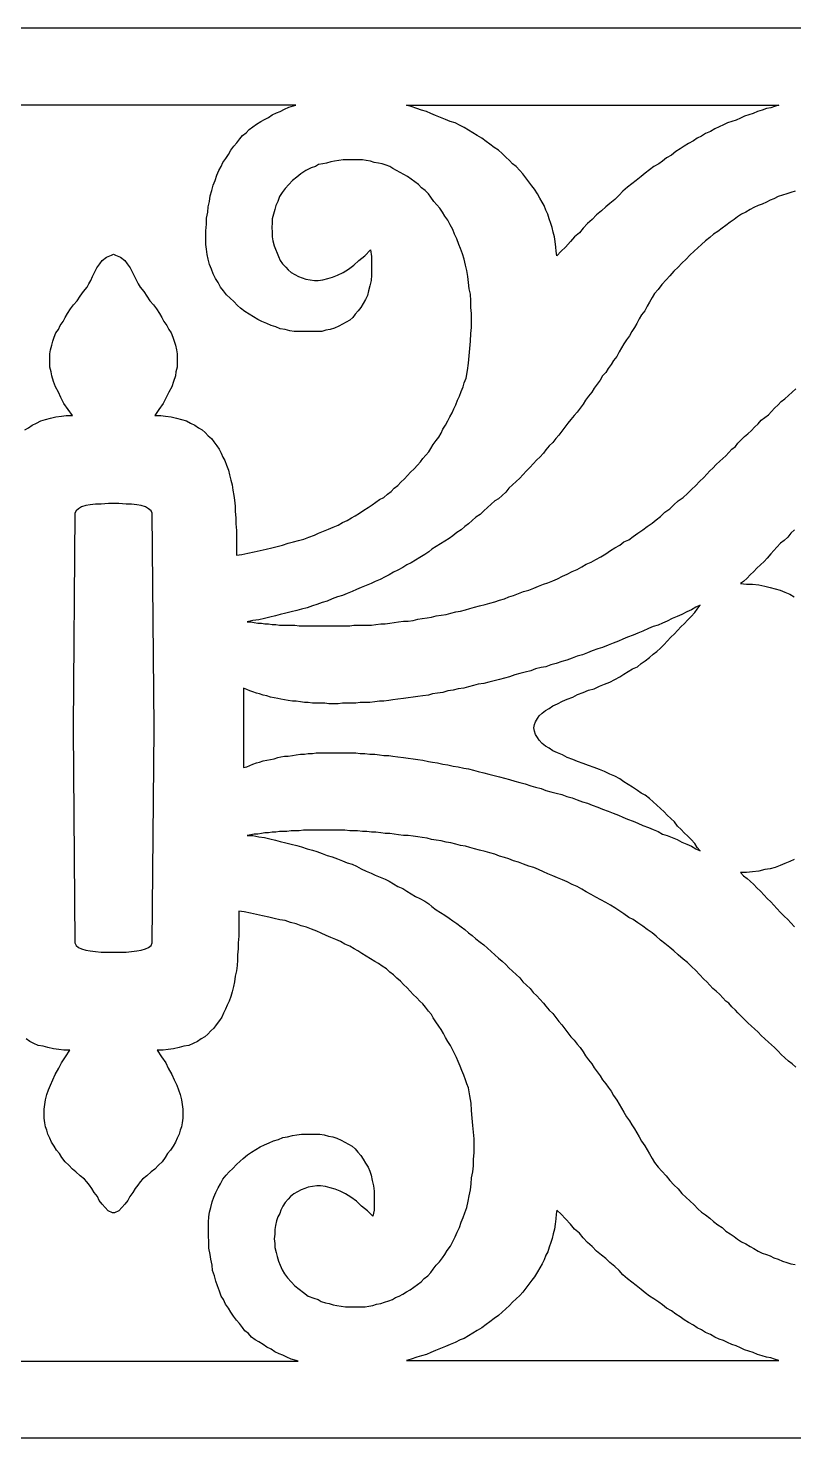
# Model space of a CAD drawing. Extents: x -287 to 294, y -50 to 45.
# Drawn here: x -98.9 to -47.3, y -49.9 to 45.1 of the extents above; entities that cross this region are included whole.
import ezdxf

# ---------------------------------------------------------------- set-up
doc = ezdxf.new("R2010")
doc.units = 0
doc.header["$MEASUREMENT"] = 0
doc.layers.add('LAYER_1', color=18, linetype='CONTINUOUS')

msp = doc.modelspace()

# ---------------------------------------------------------------- linework, layer by layer
at = {"layer": 'LAYER_1'}
for points in [[(293.621, 45.118), (-286.506, 45.118)], [(-99.102, 18.057), (-98.855, 18.193), (-98.609, 18.374), (-98.322, 18.51), (-98.034, 18.646), (-97.706, 18.736), (-97.378, 18.827), (-97.008, 18.917), (-96.639, 18.963), (-96.311, 19.008), (-95.9, 19.008), (-96.187, 19.415), (-96.475, 19.823), (-96.68, 20.23), (-96.844, 20.592), (-97.049, 20.954), (-97.172, 21.317), (-97.296, 21.679), (-97.337, 21.95), (-97.419, 22.267), (-97.419, 22.584), (-97.419, 22.901), (-97.419, 23.173), (-97.378, 23.444), (-97.296, 23.761), (-97.214, 24.033), (-97.131, 24.304), (-97.008, 24.576), (-96.844, 24.802), (-96.721, 25.074), (-96.516, 25.345), (-96.393, 25.617), (-96.228, 25.889), (-96.023, 26.205), (-95.818, 26.477), (-95.572, 26.749), (-95.367, 27.065), (-95.161, 27.382), (-94.915, 27.654), (-94.792, 27.88), (-94.669, 28.107), (-94.546, 28.378), (-94.381, 28.695), (-94.258, 28.967), (-94.053, 29.238), (-93.889, 29.465), (-93.602, 29.691), (-93.273, 29.827), (-93.13, 29.878), (-92.987, 29.827), (-92.659, 29.691), (-92.371, 29.465), (-92.207, 29.238), (-92.002, 28.967), (-91.879, 28.695), (-91.715, 28.378), (-91.591, 28.107), (-91.468, 27.88), (-91.345, 27.654), (-91.099, 27.382), (-90.894, 27.065), (-90.688, 26.749), (-90.442, 26.477), (-90.237, 26.205), (-90.032, 25.889), (-89.868, 25.617), (-89.744, 25.345), (-89.539, 25.074), (-89.416, 24.802), (-89.252, 24.576), (-89.129, 24.304), (-89.047, 24.033), (-88.965, 23.761), (-88.882, 23.444), (-88.841, 23.173), (-88.841, 22.901), (-88.841, 22.584), (-88.841, 22.267), (-88.924, 21.95), (-88.965, 21.679), (-89.088, 21.317), (-89.211, 20.954), (-89.416, 20.592), (-89.58, 20.23), (-89.785, 19.823), (-90.073, 19.415), (-90.36, 19.008), (-89.95, 19.008), (-89.621, 18.963), (-89.252, 18.917), (-88.882, 18.827), (-88.554, 18.736), (-88.226, 18.646), (-87.938, 18.51), (-87.651, 18.374), (-87.405, 18.193), (-87.159, 18.057), (-86.953, 17.876), (-86.748, 17.65), (-86.543, 17.469), (-86.379, 17.243), (-86.174, 16.971), (-86.009, 16.745), (-85.886, 16.473), (-85.763, 16.202), (-85.64, 15.975), (-85.517, 15.658), (-85.394, 15.341), (-85.312, 15.025), (-85.23, 14.662), (-85.147, 14.346), (-85.106, 13.983), (-85.024, 13.621), (-84.983, 13.304), (-84.942, 12.897), (-84.942, 12.535), (-84.901, 12.128), (-84.901, 11.72), (-84.86, 11.267), (-84.86, 10.86), (-84.86, 10.453), (-84.86, 10.045), (-84.86, 9.593), (-84.491, 9.638), (-84.08, 9.728), (-83.67, 9.819), (-83.259, 9.909), (-82.849, 10), (-82.48, 10.091), (-82.11, 10.181), (-81.741, 10.272), (-81.371, 10.407), (-81.002, 10.498), (-80.674, 10.588), (-80.304, 10.679), (-79.976, 10.815), (-79.606, 10.951), (-79.319, 11.086), (-78.991, 11.222), (-78.662, 11.358), (-78.334, 11.494), (-78.006, 11.63), (-77.718, 11.811), (-77.39, 11.946), (-77.103, 12.128), (-76.856, 12.263), (-76.569, 12.444), (-76.282, 12.625), (-75.994, 12.807), (-75.707, 12.988), (-75.461, 13.169), (-75.215, 13.35), (-74.927, 13.486), (-74.681, 13.712), (-74.435, 13.893), (-74.23, 14.119), (-73.983, 14.3), (-73.778, 14.527), (-73.532, 14.753), (-73.327, 14.979), (-73.121, 15.206), (-72.875, 15.432), (-72.67, 15.658), (-72.465, 15.885), (-72.3, 16.111), (-72.095, 16.337), (-71.89, 16.564), (-71.767, 16.79), (-71.603, 17.062), (-71.397, 17.333), (-71.233, 17.56), (-71.069, 17.831), (-70.946, 18.103), (-70.782, 18.374), (-70.618, 18.646), (-70.494, 18.917), (-70.33, 19.189), (-70.207, 19.461), (-70.084, 19.732), (-69.961, 20.049), (-69.838, 20.321), (-69.715, 20.638), (-69.592, 20.954), (-69.509, 21.226), (-69.386, 21.543), (-69.304, 22.041), (-69.222, 22.539), (-69.181, 23.037), (-69.14, 23.535), (-69.099, 24.033), (-69.058, 24.531), (-69.017, 24.938), (-69.017, 25.391), (-69.017, 25.889), (-69.058, 26.296), (-69.058, 26.749), (-69.099, 27.201), (-69.181, 27.563), (-69.222, 27.971), (-69.263, 28.378), (-69.345, 28.786), (-69.427, 29.148), (-69.509, 29.555), (-69.633, 29.917), (-69.756, 30.279), (-69.879, 30.551), (-70.002, 30.913), (-70.166, 31.23), (-70.289, 31.547), (-70.453, 31.864), (-70.618, 32.181), (-70.823, 32.452), (-70.987, 32.724), (-71.151, 32.995), (-71.356, 33.222), (-71.562, 33.448), (-71.767, 33.72), (-71.931, 33.946), (-72.136, 34.172), (-72.383, 34.353), (-72.588, 34.58), (-72.834, 34.761), (-73.08, 34.942), (-73.327, 35.123), (-73.573, 35.259), (-73.819, 35.395), (-74.065, 35.53), (-74.312, 35.666), (-74.517, 35.802), (-74.763, 35.892), (-75.05, 35.983), (-75.297, 36.028), (-75.584, 36.074), (-75.83, 36.164), (-76.118, 36.209), (-76.364, 36.255), (-76.651, 36.255), (-76.897, 36.255), (-77.144, 36.255), (-77.431, 36.255), (-77.677, 36.255), (-77.965, 36.209), (-78.252, 36.164), (-78.498, 36.119), (-78.786, 36.028), (-79.032, 35.983), (-79.319, 35.938), (-79.524, 35.802), (-79.812, 35.711), (-80.181, 35.53), (-80.509, 35.304), (-80.797, 35.078), (-81.084, 34.851), (-81.33, 34.58), (-81.577, 34.308), (-81.782, 34.037), (-81.946, 33.765), (-82.069, 33.448), (-82.192, 33.176), (-82.274, 32.905), (-82.356, 32.588), (-82.438, 32.271), (-82.438, 32), (-82.48, 31.683), (-82.438, 31.366), (-82.438, 31.049), (-82.397, 30.777), (-82.315, 30.46), (-82.233, 30.234), (-82.11, 29.963), (-82.028, 29.736), (-81.905, 29.465), (-81.741, 29.238), (-81.535, 29.012), (-81.371, 28.831), (-81.166, 28.65), (-80.92, 28.514), (-80.674, 28.378), (-80.427, 28.288), (-80.181, 28.197), (-79.894, 28.152), (-79.606, 28.107), (-79.36, 28.107), (-79.032, 28.152), (-78.703, 28.242), (-78.375, 28.333), (-78.047, 28.469), (-77.677, 28.65), (-77.308, 28.876), (-76.938, 29.148), (-76.61, 29.465), (-76.2, 29.781), (-75.83, 30.189), (-75.748, 29.736), (-75.748, 29.284), (-75.748, 28.876), (-75.748, 28.469), (-75.789, 28.107), (-75.871, 27.744), (-75.953, 27.428), (-76.036, 27.111), (-76.159, 26.839), (-76.323, 26.568), (-76.487, 26.296), (-76.651, 26.07), (-76.856, 25.843), (-77.021, 25.617), (-77.226, 25.436), (-77.472, 25.3), (-77.718, 25.164), (-77.965, 25.028), (-78.252, 24.893), (-78.539, 24.802), (-78.827, 24.757), (-79.114, 24.666), (-79.401, 24.666), (-79.688, 24.666), (-79.976, 24.666), (-80.304, 24.666), (-80.633, 24.666), (-80.961, 24.666), (-81.248, 24.712), (-81.577, 24.802), (-81.905, 24.847), (-82.192, 24.983), (-82.521, 25.074), (-82.808, 25.21), (-83.136, 25.345), (-83.424, 25.481), (-83.711, 25.662), (-83.998, 25.843), (-84.285, 26.024), (-84.573, 26.251), (-84.778, 26.432), (-85.024, 26.703), (-85.271, 26.93), (-85.517, 27.156), (-85.722, 27.428), (-85.927, 27.654), (-86.091, 27.971), (-86.256, 28.242), (-86.42, 28.559), (-86.543, 28.876), (-86.666, 29.193), (-86.748, 29.555), (-86.83, 29.872), (-86.871, 30.234), (-86.912, 30.551), (-86.912, 31.004), (-86.912, 31.456), (-86.871, 31.909), (-86.871, 32.316), (-86.789, 32.724), (-86.748, 33.086), (-86.666, 33.448), (-86.625, 33.81), (-86.502, 34.172), (-86.42, 34.534), (-86.297, 34.851), (-86.174, 35.213), (-86.05, 35.53), (-85.886, 35.802), (-85.763, 36.074), (-85.558, 36.345), (-85.394, 36.617), (-85.23, 36.888), (-85.024, 37.16), (-84.819, 37.386), (-84.614, 37.658), (-84.45, 37.884), (-84.203, 38.065), (-83.998, 38.292), (-83.752, 38.473), (-83.506, 38.654), (-83.218, 38.835), (-82.972, 38.971), (-82.685, 39.106), (-82.438, 39.287), (-82.151, 39.423), (-81.905, 39.514), (-81.618, 39.65), (-81.33, 39.785), (-81.002, 39.876), (-80.862, 39.92), (-93.13, 39.92), (-105.398, 39.92)], [(-47.222, 34.127), (-47.51, 34.037), (-47.797, 33.946), (-48.084, 33.855), (-48.371, 33.765), (-48.659, 33.629), (-48.905, 33.539), (-49.151, 33.403), (-49.439, 33.267), (-49.726, 33.176), (-50.013, 33.041), (-50.26, 32.905), (-50.547, 32.724), (-50.834, 32.588), (-51.121, 32.407), (-51.327, 32.226), (-51.614, 32.045), (-51.901, 31.818), (-52.148, 31.637), (-52.435, 31.411), (-52.722, 31.23), (-52.968, 31.004), (-53.256, 30.777), (-53.543, 30.551), (-53.789, 30.325), (-54.036, 30.098), (-54.323, 29.827), (-54.569, 29.555), (-54.856, 29.284), (-55.103, 29.012), (-55.39, 28.74), (-55.677, 28.423), (-55.924, 28.152), (-56.211, 27.835), (-56.457, 27.518), (-56.704, 27.247), (-56.868, 26.975), (-57.032, 26.658), (-57.196, 26.386), (-57.36, 26.07), (-57.565, 25.798), (-57.73, 25.526), (-57.894, 25.21), (-58.058, 24.938), (-58.222, 24.666), (-58.386, 24.395), (-58.592, 24.123), (-58.756, 23.852), (-58.92, 23.58), (-59.084, 23.308), (-59.248, 22.991), (-59.453, 22.72), (-59.618, 22.448), (-59.823, 22.177), (-59.987, 21.905), (-60.192, 21.679), (-60.356, 21.407), (-60.562, 21.136), (-60.767, 20.864), (-60.931, 20.592), (-61.136, 20.321), (-61.342, 20.049), (-61.506, 19.778), (-61.711, 19.506), (-61.916, 19.234), (-62.121, 19.008), (-62.327, 18.736), (-62.532, 18.51), (-62.737, 18.238), (-62.942, 17.967), (-63.148, 17.695), (-63.353, 17.469), (-63.558, 17.197), (-63.804, 16.971), (-64.009, 16.699), (-64.174, 16.473), (-64.42, 16.202), (-64.625, 16.02), (-64.871, 15.749), (-65.077, 15.523), (-65.323, 15.296), (-65.569, 15.025), (-65.774, 14.798), (-66.021, 14.572), (-66.267, 14.346), (-66.513, 14.119), (-66.718, 13.848), (-66.965, 13.621), (-67.211, 13.395), (-67.457, 13.259), (-67.703, 13.033), (-67.95, 12.807), (-68.196, 12.58), (-68.442, 12.354), (-68.73, 12.173), (-68.976, 11.946), (-69.222, 11.72), (-69.468, 11.539), (-69.715, 11.313), (-70.002, 11.132), (-70.289, 10.905), (-70.536, 10.724), (-70.823, 10.543), (-71.11, 10.362), (-71.397, 10.181), (-71.685, 10), (-71.89, 9.819), (-72.177, 9.638), (-72.506, 9.457), (-72.793, 9.276), (-73.08, 9.095), (-73.368, 8.959), (-73.655, 8.778), (-73.983, 8.597), (-74.271, 8.461), (-74.558, 8.28), (-74.845, 8.144), (-75.174, 7.963), (-75.502, 7.827), (-75.789, 7.691), (-76.118, 7.556), (-76.446, 7.42), (-76.774, 7.284), (-77.062, 7.148), (-77.39, 7.012), (-77.718, 6.877), (-78.047, 6.786), (-78.416, 6.65), (-78.744, 6.514), (-79.073, 6.424), (-79.442, 6.288), (-79.73, 6.198), (-80.099, 6.062), (-80.468, 5.971), (-80.797, 5.881), (-81.166, 5.79), (-81.535, 5.7), (-81.905, 5.609), (-82.233, 5.519), (-82.603, 5.428), (-82.972, 5.338), (-83.341, 5.247), (-83.752, 5.202), (-84.121, 5.111), (-83.875, 5.111), (-83.67, 5.066), (-83.424, 5.021), (-83.177, 5.021), (-82.931, 4.975), (-82.685, 4.975), (-82.438, 4.93), (-82.192, 4.93), (-81.946, 4.885), (-81.7, 4.885), (-81.453, 4.885), (-81.166, 4.885), (-80.92, 4.885), (-80.633, 4.84), (-80.345, 4.84), (-80.099, 4.84), (-79.812, 4.84), (-79.524, 4.84), (-79.278, 4.84), (-78.991, 4.84), (-78.703, 4.84), (-78.416, 4.84), (-78.129, 4.84), (-77.841, 4.84), (-77.554, 4.84), (-77.226, 4.84), (-76.938, 4.885), (-76.692, 4.885), (-76.364, 4.885), (-76.077, 4.885), (-75.748, 4.885), (-75.461, 4.93), (-75.133, 4.975), (-74.845, 4.975), (-74.517, 5.021), (-74.23, 5.066), (-73.942, 5.111), (-73.614, 5.156), (-73.286, 5.156), (-72.957, 5.202), (-72.629, 5.292), (-72.342, 5.338), (-72.013, 5.383), (-71.726, 5.428), (-71.397, 5.519), (-71.069, 5.564), (-70.741, 5.609), (-70.412, 5.7), (-70.084, 5.79), (-69.756, 5.835), (-69.427, 5.926), (-69.14, 6.017), (-68.812, 6.107), (-68.483, 6.198), (-68.114, 6.288), (-67.786, 6.379), (-67.457, 6.469), (-67.129, 6.56), (-66.8, 6.65), (-66.513, 6.786), (-66.185, 6.877), (-65.856, 7.012), (-65.528, 7.148), (-65.159, 7.239), (-64.83, 7.375), (-64.502, 7.51), (-64.174, 7.646), (-63.886, 7.737), (-63.558, 7.872), (-63.23, 8.008), (-62.901, 8.189), (-62.573, 8.325), (-62.245, 8.506), (-61.916, 8.642), (-61.588, 8.823), (-61.301, 9.004), (-60.972, 9.14), (-60.644, 9.321), (-60.315, 9.502), (-59.987, 9.683), (-59.659, 9.909), (-59.371, 10.091), (-59.043, 10.272), (-58.756, 10.498), (-58.427, 10.634), (-58.14, 10.86), (-57.812, 11.086), (-57.483, 11.313), (-57.196, 11.539), (-56.868, 11.765), (-56.58, 11.992), (-56.293, 12.218), (-56.006, 12.49), (-55.677, 12.716), (-55.39, 12.988), (-55.103, 13.259), (-54.774, 13.486), (-54.487, 13.757), (-54.2, 14.029), (-53.912, 14.3), (-53.666, 14.572), (-53.379, 14.844), (-53.174, 15.07), (-52.968, 15.296), (-52.763, 15.477), (-52.558, 15.704), (-52.312, 15.93), (-52.107, 16.111), (-51.901, 16.292), (-51.696, 16.518), (-51.491, 16.745), (-51.245, 16.926), (-51.08, 17.152), (-50.875, 17.378), (-50.629, 17.605), (-50.424, 17.786), (-50.177, 18.012), (-49.972, 18.238), (-49.726, 18.465), (-49.521, 18.691), (-49.274, 18.872), (-49.028, 19.053), (-48.823, 19.28), (-48.618, 19.506), (-48.371, 19.732), (-48.166, 19.959), (-47.92, 20.14), (-47.674, 20.366), (-47.427, 20.592), (-47.181, 20.819)], [(-47.263, 11.313), (-47.51, 11.086), (-47.715, 10.815), (-47.961, 10.588), (-48.207, 10.407), (-48.454, 10.136), (-48.659, 9.909), (-48.864, 9.683), (-49.11, 9.412), (-49.315, 9.185), (-49.562, 8.959), (-49.808, 8.733), (-50.013, 8.506), (-50.26, 8.28), (-50.465, 8.054), (-50.711, 7.827), (-50.916, 7.691), (-50.506, 7.646), (-50.095, 7.646), (-49.685, 7.601), (-49.274, 7.51), (-48.905, 7.42), (-48.577, 7.329), (-48.248, 7.239), (-47.92, 7.103), (-47.592, 6.967), (-47.304, 6.786)], [(-47.181, -24.9), (-47.427, -24.674), (-47.674, -24.493), (-47.92, -24.267), (-48.166, -24.04), (-48.371, -23.814), (-48.618, -23.588), (-48.823, -23.407), (-49.028, -23.226), (-49.274, -22.999), (-49.521, -22.773), (-49.726, -22.547), (-49.972, -22.32), (-50.177, -22.139), (-50.424, -21.913), (-50.629, -21.687), (-50.875, -21.46), (-51.08, -21.234), (-51.245, -21.053), (-51.491, -20.826), (-51.696, -20.6), (-51.901, -20.464), (-52.107, -20.238), (-52.312, -20.012), (-52.558, -19.785), (-52.763, -19.604), (-52.968, -19.378), (-53.174, -19.152), (-53.379, -18.971), (-53.666, -18.654), (-53.912, -18.382), (-54.2, -18.111), (-54.487, -17.839), (-54.774, -17.613), (-55.103, -17.341), (-55.39, -17.069), (-55.677, -16.843), (-56.006, -16.571), (-56.293, -16.345), (-56.58, -16.074), (-56.868, -15.847), (-57.196, -15.621), (-57.483, -15.395), (-57.812, -15.168), (-58.14, -14.942), (-58.427, -14.806), (-58.756, -14.58), (-59.043, -14.399), (-59.371, -14.172), (-59.659, -13.991), (-59.987, -13.81), (-60.315, -13.629), (-60.644, -13.448), (-60.972, -13.267), (-61.301, -13.086), (-61.588, -12.905), (-61.916, -12.724), (-62.245, -12.588), (-62.573, -12.407), (-62.901, -12.271), (-63.23, -12.135), (-63.558, -12), (-63.886, -11.864), (-64.174, -11.728), (-64.502, -11.592), (-64.83, -11.456), (-65.159, -11.366), (-65.528, -11.23), (-65.856, -11.094), (-66.185, -11.004), (-66.513, -10.868), (-66.8, -10.777), (-67.129, -10.687), (-67.457, -10.551), (-67.786, -10.46), (-68.114, -10.37), (-68.483, -10.279), (-68.812, -10.189), (-69.14, -10.098), (-69.427, -10.008), (-69.756, -9.963), (-70.084, -9.872), (-70.412, -9.781), (-70.741, -9.736), (-71.069, -9.646), (-71.397, -9.6), (-71.726, -9.555), (-72.013, -9.465), (-72.342, -9.419), (-72.629, -9.374), (-72.957, -9.329), (-73.286, -9.284), (-73.614, -9.284), (-73.942, -9.238), (-74.23, -9.193), (-74.517, -9.148), (-74.845, -9.148), (-75.133, -9.102), (-75.461, -9.057), (-75.748, -9.057), (-76.077, -9.012), (-76.364, -9.012), (-76.692, -8.967), (-76.938, -8.967), (-77.226, -8.967), (-77.554, -8.921), (-77.841, -8.921), (-78.129, -8.921), (-78.416, -8.921), (-78.703, -8.921), (-78.991, -8.921), (-79.278, -8.921), (-79.524, -8.921), (-79.812, -8.921), (-80.099, -8.921), (-80.345, -8.921), (-80.633, -8.967), (-80.92, -8.967), (-81.166, -8.967), (-81.453, -9.012), (-81.7, -9.012), (-81.946, -9.012), (-82.192, -9.057), (-82.438, -9.057), (-82.685, -9.102), (-82.931, -9.102), (-83.177, -9.148), (-83.424, -9.193), (-83.67, -9.193), (-83.875, -9.238), (-84.121, -9.284), (-83.752, -9.284), (-83.341, -9.374), (-82.972, -9.419), (-82.603, -9.51), (-82.233, -9.6), (-81.905, -9.691), (-81.535, -9.781), (-81.166, -9.872), (-80.797, -9.963), (-80.468, -10.053), (-80.099, -10.189), (-79.73, -10.279), (-79.442, -10.37), (-79.073, -10.506), (-78.744, -10.642), (-78.416, -10.732), (-78.047, -10.868), (-77.718, -11.004), (-77.39, -11.139), (-77.062, -11.23), (-76.774, -11.366), (-76.446, -11.547), (-76.118, -11.683), (-75.789, -11.818), (-75.502, -11.954), (-75.174, -12.09), (-74.845, -12.226), (-74.558, -12.362), (-74.271, -12.543), (-73.983, -12.724), (-73.655, -12.86), (-73.368, -13.041), (-73.08, -13.222), (-72.793, -13.403), (-72.506, -13.539), (-72.177, -13.72), (-71.89, -13.901), (-71.685, -14.082), (-71.397, -14.308), (-71.11, -14.489), (-70.823, -14.67), (-70.536, -14.851), (-70.289, -15.032), (-70.002, -15.213), (-69.715, -15.44), (-69.468, -15.621), (-69.222, -15.847), (-68.976, -16.028), (-68.73, -16.255), (-68.442, -16.481), (-68.196, -16.662), (-67.95, -16.888), (-67.703, -17.115), (-67.457, -17.341), (-67.211, -17.567), (-66.965, -17.748), (-66.718, -17.975), (-66.513, -18.201), (-66.267, -18.427), (-66.021, -18.654), (-65.774, -18.88), (-65.569, -19.152), (-65.323, -19.378), (-65.077, -19.604), (-64.871, -19.876), (-64.625, -20.102), (-64.42, -20.329), (-64.174, -20.6), (-64.009, -20.781), (-63.804, -21.053), (-63.558, -21.279), (-63.353, -21.551), (-63.148, -21.822), (-62.942, -22.049), (-62.737, -22.32), (-62.532, -22.592), (-62.327, -22.863), (-62.121, -23.09), (-61.916, -23.361), (-61.711, -23.588), (-61.506, -23.859), (-61.342, -24.131), (-61.136, -24.403), (-60.931, -24.674), (-60.767, -24.946), (-60.562, -25.217), (-60.356, -25.489), (-60.192, -25.761), (-59.987, -26.032), (-59.823, -26.258), (-59.618, -26.53), (-59.453, -26.802), (-59.248, -27.119), (-59.084, -27.39), (-58.92, -27.662), (-58.756, -27.933), (-58.592, -28.25), (-58.386, -28.522), (-58.222, -28.793), (-58.058, -29.065), (-57.894, -29.337), (-57.73, -29.608), (-57.565, -29.88), (-57.36, -30.197), (-57.196, -30.468), (-57.032, -30.74), (-56.868, -31.057), (-56.704, -31.328), (-56.457, -31.645), (-56.211, -31.917), (-55.924, -32.234), (-55.677, -32.551), (-55.39, -32.822), (-55.103, -33.094), (-54.856, -33.411), (-54.569, -33.682), (-54.323, -33.909), (-54.036, -34.18), (-53.789, -34.452), (-53.543, -34.678), (-53.256, -34.859), (-52.968, -35.085), (-52.722, -35.312), (-52.435, -35.538), (-52.148, -35.719), (-51.901, -35.946), (-51.614, -36.127), (-51.327, -36.308), (-51.121, -36.489), (-50.834, -36.67), (-50.547, -36.806), (-50.26, -36.987), (-50.013, -37.122), (-49.726, -37.303), (-49.439, -37.439), (-49.151, -37.53), (-48.905, -37.62), (-48.659, -37.756), (-48.371, -37.847), (-48.084, -37.982), (-47.797, -38.073), (-47.51, -38.164), (-47.222, -38.209)], [(-47.304, -10.913), (-47.592, -11.049), (-47.92, -11.185), (-48.248, -11.321), (-48.577, -11.456), (-48.905, -11.547), (-49.274, -11.592), (-49.685, -11.683), (-50.095, -11.728), (-50.506, -11.773), (-50.916, -11.773), (-50.711, -12), (-50.465, -12.181), (-50.26, -12.362), (-50.013, -12.588), (-49.808, -12.814), (-49.562, -13.041), (-49.315, -13.312), (-49.11, -13.539), (-48.864, -13.765), (-48.659, -13.991), (-48.454, -14.218), (-48.207, -14.489), (-47.961, -14.716), (-47.715, -14.942), (-47.51, -15.168), (-47.263, -15.44)], [(-105.566, -44.716), (-93.13, -44.716), (-80.694, -44.716), (-80.834, -44.672), (-81.162, -44.581), (-81.449, -44.446), (-81.737, -44.31), (-81.983, -44.219), (-82.27, -44.083), (-82.516, -43.902), (-82.804, -43.767), (-83.05, -43.586), (-83.337, -43.404), (-83.584, -43.269), (-83.83, -43.088), (-84.035, -42.861), (-84.281, -42.68), (-84.446, -42.454), (-84.651, -42.182), (-84.856, -41.956), (-85.061, -41.684), (-85.225, -41.413), (-85.39, -41.141), (-85.595, -40.87), (-85.718, -40.553), (-85.882, -40.326), (-86.005, -40.009), (-86.128, -39.647), (-86.251, -39.33), (-86.334, -38.968), (-86.457, -38.606), (-86.498, -38.244), (-86.58, -37.837), (-86.621, -37.52), (-86.703, -37.112), (-86.703, -36.705), (-86.744, -36.252), (-86.744, -35.8), (-86.744, -35.347), (-86.703, -34.985), (-86.662, -34.668), (-86.58, -34.351), (-86.498, -33.989), (-86.375, -33.672), (-86.251, -33.355), (-86.087, -33.038), (-85.923, -32.767), (-85.759, -32.45), (-85.554, -32.178), (-85.349, -31.952), (-85.102, -31.726), (-84.856, -31.454), (-84.61, -31.228), (-84.404, -31.047), (-84.117, -30.82), (-83.83, -30.639), (-83.543, -30.458), (-83.255, -30.277), (-82.968, -30.141), (-82.64, -30.006), (-82.352, -29.87), (-82.024, -29.779), (-81.737, -29.643), (-81.408, -29.598), (-81.08, -29.508), (-80.793, -29.462), (-80.464, -29.417), (-80.136, -29.417), (-79.807, -29.417), (-79.52, -29.417), (-79.233, -29.417), (-78.946, -29.462), (-78.658, -29.553), (-78.371, -29.598), (-78.084, -29.689), (-77.796, -29.825), (-77.55, -29.96), (-77.304, -30.096), (-77.058, -30.232), (-76.852, -30.413), (-76.688, -30.639), (-76.483, -30.866), (-76.319, -31.092), (-76.155, -31.364), (-75.99, -31.635), (-75.867, -31.907), (-75.785, -32.178), (-75.703, -32.541), (-75.621, -32.903), (-75.58, -33.265), (-75.58, -33.672), (-75.58, -34.08), (-75.58, -34.532), (-75.662, -34.94), (-76.031, -34.577), (-76.442, -34.261), (-76.77, -33.944), (-77.14, -33.672), (-77.509, -33.446), (-77.878, -33.265), (-78.207, -33.129), (-78.535, -33.038), (-78.863, -32.948), (-79.192, -32.903), (-79.438, -32.903), (-79.725, -32.948), (-80.013, -32.993), (-80.259, -33.084), (-80.505, -33.174), (-80.752, -33.31), (-80.998, -33.446), (-81.203, -33.627), (-81.367, -33.808), (-81.572, -34.034), (-81.737, -34.261), (-81.86, -34.532), (-81.942, -34.759), (-82.065, -34.985), (-82.147, -35.256), (-82.229, -35.573), (-82.27, -35.845), (-82.27, -36.162), (-82.311, -36.479), (-82.27, -36.796), (-82.27, -37.067), (-82.188, -37.384), (-82.106, -37.656), (-82.024, -37.972), (-81.901, -38.244), (-81.778, -38.561), (-81.613, -38.833), (-81.408, -39.104), (-81.162, -39.376), (-80.916, -39.647), (-80.628, -39.874), (-80.341, -40.1), (-80.013, -40.326), (-79.643, -40.462), (-79.356, -40.553), (-79.151, -40.688), (-78.863, -40.779), (-78.617, -40.824), (-78.33, -40.915), (-78.084, -40.96), (-77.796, -41.005), (-77.509, -41.051), (-77.263, -41.051), (-76.975, -41.051), (-76.729, -41.051), (-76.483, -41.051), (-76.196, -41.051), (-75.949, -41.005), (-75.662, -40.96), (-75.416, -40.87), (-75.128, -40.824), (-74.882, -40.734), (-74.595, -40.643), (-74.349, -40.553), (-74.143, -40.417), (-73.897, -40.326), (-73.651, -40.191), (-73.405, -40.055), (-73.158, -39.919), (-72.912, -39.738), (-72.666, -39.557), (-72.419, -39.376), (-72.214, -39.149), (-71.968, -38.968), (-71.763, -38.742), (-71.599, -38.516), (-71.393, -38.244), (-71.188, -38.018), (-70.983, -37.746), (-70.819, -37.52), (-70.655, -37.248), (-70.449, -36.977), (-70.285, -36.66), (-70.121, -36.343), (-69.998, -36.026), (-69.834, -35.709), (-69.711, -35.347), (-69.587, -35.03), (-69.464, -34.713), (-69.341, -34.351), (-69.259, -33.944), (-69.177, -33.582), (-69.095, -33.174), (-69.054, -32.767), (-69.013, -32.359), (-68.931, -31.952), (-68.89, -31.545), (-68.89, -31.092), (-68.849, -30.685), (-68.849, -30.187), (-68.849, -29.734), (-68.89, -29.281), (-68.931, -28.829), (-68.972, -28.331), (-69.013, -27.833), (-69.054, -27.335), (-69.136, -26.837), (-69.218, -26.294), (-69.341, -26.022), (-69.423, -25.751), (-69.546, -25.434), (-69.669, -25.117), (-69.793, -24.845), (-69.916, -24.528), (-70.039, -24.257), (-70.162, -23.985), (-70.326, -23.668), (-70.449, -23.442), (-70.614, -23.17), (-70.778, -22.899), (-70.901, -22.627), (-71.065, -22.356), (-71.229, -22.129), (-71.434, -21.858), (-71.599, -21.586), (-71.722, -21.36), (-71.927, -21.133), (-72.132, -20.862), (-72.296, -20.635), (-72.502, -20.454), (-72.707, -20.228), (-72.953, -20.002), (-73.158, -19.775), (-73.363, -19.549), (-73.61, -19.323), (-73.815, -19.096), (-74.061, -18.915), (-74.266, -18.689), (-74.513, -18.508), (-74.759, -18.282), (-75.046, -18.1), (-75.293, -17.919), (-75.539, -17.784), (-75.826, -17.603), (-76.113, -17.421), (-76.401, -17.24), (-76.688, -17.059), (-76.934, -16.924), (-77.222, -16.742), (-77.55, -16.607), (-77.837, -16.426), (-78.166, -16.29), (-78.494, -16.154), (-78.822, -16.018), (-79.151, -15.882), (-79.438, -15.747), (-79.807, -15.611), (-80.136, -15.475), (-80.505, -15.384), (-80.834, -15.249), (-81.203, -15.158), (-81.572, -15.022), (-81.942, -14.977), (-82.311, -14.887), (-82.681, -14.796), (-83.091, -14.706), (-83.502, -14.615), (-83.912, -14.524), (-84.322, -14.434), (-84.692, -14.389), (-84.692, -14.841), (-84.692, -15.203), (-84.692, -15.656), (-84.692, -16.063), (-84.733, -16.516), (-84.733, -16.924), (-84.774, -17.331), (-84.774, -17.693), (-84.815, -18.055), (-84.856, -18.417), (-84.938, -18.779), (-84.979, -19.142), (-85.061, -19.458), (-85.143, -19.821), (-85.225, -20.137), (-85.349, -20.454), (-85.472, -20.726), (-85.595, -20.998), (-85.718, -21.269), (-85.841, -21.541), (-86.005, -21.767), (-86.21, -22.039), (-86.375, -22.265), (-86.58, -22.446), (-86.785, -22.672), (-86.99, -22.853), (-87.237, -22.989), (-87.483, -23.17), (-87.77, -23.306), (-88.057, -23.442), (-88.386, -23.487), (-88.714, -23.578), (-89.084, -23.668), (-89.453, -23.714), (-89.781, -23.759), (-90.192, -23.759), (-89.904, -24.211), (-89.617, -24.619), (-89.453, -24.981), (-89.207, -25.388), (-89.043, -25.751), (-88.878, -26.113), (-88.755, -26.43), (-88.632, -26.746), (-88.55, -27.109), (-88.509, -27.425), (-88.468, -27.742), (-88.468, -28.059), (-88.468, -28.331), (-88.509, -28.648), (-88.55, -28.919), (-88.632, -29.146), (-88.714, -29.417), (-88.837, -29.689), (-88.96, -29.96), (-89.125, -30.232), (-89.289, -30.504), (-89.494, -30.73), (-89.658, -31.001), (-89.863, -31.273), (-90.11, -31.499), (-90.356, -31.771), (-90.602, -31.952), (-90.89, -32.224), (-91.177, -32.45), (-91.341, -32.631), (-91.505, -32.857), (-91.669, -33.084), (-91.834, -33.355), (-92.039, -33.627), (-92.162, -33.898), (-92.367, -34.125), (-92.572, -34.351), (-92.778, -34.577), (-93.065, -34.713), (-93.13, -34.723), (-93.195, -34.713), (-93.483, -34.577), (-93.688, -34.351), (-93.893, -34.125), (-94.098, -33.898), (-94.221, -33.627), (-94.427, -33.355), (-94.591, -33.084), (-94.755, -32.857), (-94.919, -32.631), (-95.083, -32.45), (-95.371, -32.224), (-95.658, -31.952), (-95.904, -31.771), (-96.15, -31.499), (-96.397, -31.273), (-96.602, -31.001), (-96.766, -30.73), (-96.971, -30.504), (-97.136, -30.232), (-97.3, -29.96), (-97.423, -29.689), (-97.546, -29.417), (-97.628, -29.146), (-97.71, -28.919), (-97.751, -28.648), (-97.792, -28.331), (-97.792, -28.059), (-97.792, -27.742), (-97.751, -27.425), (-97.71, -27.109), (-97.628, -26.746), (-97.505, -26.43), (-97.382, -26.113), (-97.218, -25.751), (-97.053, -25.388), (-96.807, -24.981), (-96.643, -24.619), (-96.356, -24.211), (-96.068, -23.759), (-96.479, -23.759), (-96.807, -23.714), (-97.177, -23.668), (-97.546, -23.578), (-97.874, -23.487), (-98.203, -23.442), (-98.49, -23.306), (-98.777, -23.17), (-99.024, -22.989)], [(-286.506, -49.882), (293.621, -49.882)]]:
    msp.add_lwpolyline(points, dxfattribs=at)
for points in [[(-48.33, 39.92), (-48.618, 39.831), (-48.864, 39.74), (-49.151, 39.695), (-49.439, 39.604), (-49.767, 39.514), (-50.054, 39.378), (-50.342, 39.287), (-50.629, 39.197), (-50.916, 39.061), (-51.204, 38.925), (-51.491, 38.835), (-51.778, 38.744), (-52.065, 38.608), (-52.353, 38.473), (-52.64, 38.337), (-52.927, 38.156), (-53.256, 38.02), (-53.543, 37.839), (-53.83, 37.703), (-54.077, 37.522), (-54.405, 37.341), (-54.692, 37.16), (-54.98, 36.979), (-55.267, 36.798), (-55.554, 36.571), (-55.883, 36.39), (-56.17, 36.164), (-56.416, 35.983), (-56.745, 35.802), (-57.032, 35.576), (-57.319, 35.349), (-57.606, 35.123), (-57.935, 34.851), (-58.222, 34.625), (-58.509, 34.399), (-58.838, 34.127), (-59.084, 33.855), (-59.371, 33.584), (-59.7, 33.312), (-59.987, 33.086), (-60.274, 32.814), (-60.603, 32.543), (-60.89, 32.226), (-61.218, 31.954), (-61.506, 31.637), (-61.752, 31.321), (-62.08, 31.049), (-62.368, 30.732), (-62.696, 30.37), (-62.983, 30.098), (-63.271, 29.781), (-63.312, 30.098), (-63.353, 30.37), (-63.394, 30.732), (-63.435, 31.049), (-63.517, 31.366), (-63.599, 31.683), (-63.681, 31.954), (-63.804, 32.271), (-63.886, 32.588), (-64.009, 32.86), (-64.133, 33.176), (-64.256, 33.403), (-64.42, 33.674), (-64.584, 33.946), (-64.789, 34.263), (-64.953, 34.489), (-65.159, 34.761), (-65.364, 35.032), (-65.569, 35.304), (-65.774, 35.53), (-66.021, 35.802), (-66.267, 35.983), (-66.472, 36.209), (-66.718, 36.436), (-66.965, 36.662), (-67.211, 36.888), (-67.498, 37.069), (-67.786, 37.296), (-68.032, 37.477), (-68.319, 37.703), (-68.647, 37.884), (-68.935, 38.065), (-69.222, 38.246), (-69.509, 38.427), (-69.797, 38.563), (-70.125, 38.744), (-70.453, 38.835), (-70.782, 38.971), (-71.11, 39.106), (-71.439, 39.242), (-71.767, 39.378), (-72.054, 39.514), (-72.383, 39.604), (-72.711, 39.695), (-73.08, 39.831), (-73.406, 39.92)], [(-93.13, -17.16), (-92.782, -17.16), (-92.289, -17.16), (-91.92, -17.115), (-91.55, -17.069), (-91.263, -17.024), (-90.976, -16.934), (-90.771, -16.843), (-90.606, -16.707), (-90.524, -16.526), (-90.401, -2.131), (-90.401, -1.996), (-90.524, 12.444), (-90.606, 12.58), (-90.771, 12.716), (-90.976, 12.852), (-91.263, 12.942), (-91.55, 12.988), (-91.92, 13.033), (-92.289, 13.033), (-92.782, 13.078), (-93.13, 13.078), (-93.478, 13.078), (-93.971, 13.033), (-94.34, 13.033), (-94.71, 12.988), (-94.997, 12.942), (-95.284, 12.852), (-95.49, 12.716), (-95.654, 12.58), (-95.736, 12.444), (-95.859, -1.996), (-95.859, -2.131), (-95.736, -16.526), (-95.654, -16.707), (-95.49, -16.843), (-95.284, -16.934), (-94.997, -17.024), (-94.71, -17.069), (-94.34, -17.115), (-93.971, -17.16), (-93.478, -17.16)], [(-84.368, -2.041), (-84.368, -4.712), (-84.162, -4.666), (-83.957, -4.576), (-83.752, -4.485), (-83.506, -4.395), (-83.3, -4.349), (-83.054, -4.259), (-82.808, -4.214), (-82.562, -4.168), (-82.315, -4.123), (-82.069, -4.033), (-81.864, -3.987), (-81.618, -3.942), (-81.371, -3.942), (-81.084, -3.897), (-80.838, -3.852), (-80.55, -3.806), (-80.263, -3.806), (-80.017, -3.761), (-79.73, -3.761), (-79.483, -3.716), (-79.196, -3.716), (-78.909, -3.716), (-78.621, -3.716), (-78.293, -3.716), (-78.006, -3.716), (-77.718, -3.716), (-77.39, -3.716), (-77.103, -3.716), (-76.815, -3.716), (-76.528, -3.761), (-76.2, -3.761), (-75.871, -3.806), (-75.543, -3.806), (-75.215, -3.852), (-74.927, -3.897), (-74.599, -3.897), (-74.312, -3.942), (-73.983, -3.987), (-73.614, -4.033), (-73.286, -4.078), (-72.957, -4.123), (-72.629, -4.168), (-72.3, -4.214), (-71.931, -4.304), (-71.644, -4.349), (-71.315, -4.395), (-70.946, -4.485), (-70.618, -4.531), (-70.248, -4.621), (-69.92, -4.666), (-69.55, -4.757), (-69.222, -4.802), (-68.894, -4.893), (-68.565, -4.983), (-68.196, -5.074), (-67.868, -5.164), (-67.498, -5.255), (-67.129, -5.345), (-66.8, -5.436), (-66.472, -5.526), (-66.103, -5.617), (-65.774, -5.707), (-65.405, -5.798), (-65.036, -5.934), (-64.707, -6.024), (-64.338, -6.115), (-64.009, -6.251), (-63.681, -6.341), (-63.312, -6.432), (-62.942, -6.522), (-62.614, -6.658), (-62.245, -6.749), (-61.916, -6.884), (-61.547, -7.02), (-61.218, -7.111), (-60.89, -7.247), (-60.521, -7.382), (-60.192, -7.518), (-59.823, -7.654), (-59.495, -7.79), (-59.125, -7.926), (-58.838, -8.061), (-58.509, -8.197), (-58.14, -8.333), (-57.812, -8.469), (-57.483, -8.605), (-57.114, -8.74), (-56.786, -8.876), (-56.457, -9.012), (-56.17, -9.193), (-55.842, -9.284), (-55.513, -9.419), (-55.185, -9.555), (-54.856, -9.736), (-54.528, -9.872), (-54.2, -10.008), (-53.912, -10.189), (-53.625, -10.325), (-53.83, -10.098), (-53.995, -9.827), (-54.241, -9.555), (-54.446, -9.329), (-54.692, -9.102), (-54.898, -8.876), (-55.144, -8.65), (-55.349, -8.378), (-55.595, -8.152), (-55.842, -7.926), (-56.047, -7.699), (-56.293, -7.473), (-56.539, -7.247), (-56.786, -7.02), (-57.032, -6.794), (-57.319, -6.568), (-57.606, -6.432), (-57.853, -6.251), (-58.181, -6.024), (-58.468, -5.843), (-58.756, -5.662), (-59.043, -5.481), (-59.371, -5.3), (-59.7, -5.164), (-60.069, -4.983), (-60.398, -4.847), (-60.767, -4.712), (-61.136, -4.576), (-61.506, -4.44), (-61.875, -4.304), (-62.203, -4.168), (-62.573, -4.033), (-62.901, -3.852), (-63.23, -3.716), (-63.558, -3.58), (-63.804, -3.399), (-64.05, -3.263), (-64.256, -3.082), (-64.461, -2.856), (-64.584, -2.675), (-64.707, -2.494), (-64.789, -2.267), (-64.83, -2.041), (-64.789, -1.815), (-64.707, -1.633), (-64.584, -1.407), (-64.461, -1.226), (-64.256, -1.045), (-64.05, -0.864), (-63.804, -0.728), (-63.558, -0.547), (-63.23, -0.411), (-62.901, -0.23), (-62.573, -0.094), (-62.203, 0.041), (-61.875, 0.222), (-61.506, 0.358), (-61.136, 0.494), (-60.767, 0.585), (-60.398, 0.766), (-60.069, 0.901), (-59.7, 1.037), (-59.371, 1.218), (-59.043, 1.399), (-58.756, 1.58), (-58.468, 1.761), (-58.181, 1.943), (-57.853, 2.078), (-57.606, 2.305), (-57.319, 2.486), (-57.032, 2.712), (-56.786, 2.938), (-56.539, 3.119), (-56.293, 3.346), (-56.047, 3.572), (-55.842, 3.798), (-55.595, 4.07), (-55.349, 4.296), (-55.144, 4.523), (-54.898, 4.794), (-54.692, 4.975), (-54.446, 5.247), (-54.241, 5.473), (-53.995, 5.745), (-53.83, 5.971), (-53.625, 6.243), (-53.912, 6.107), (-54.2, 5.926), (-54.528, 5.79), (-54.856, 5.609), (-55.185, 5.473), (-55.513, 5.338), (-55.842, 5.156), (-56.17, 5.021), (-56.457, 4.885), (-56.786, 4.794), (-57.114, 4.659), (-57.483, 4.477), (-57.812, 4.342), (-58.14, 4.206), (-58.509, 4.07), (-58.838, 3.934), (-59.125, 3.798), (-59.495, 3.663), (-59.823, 3.527), (-60.192, 3.391), (-60.521, 3.301), (-60.89, 3.165), (-61.218, 3.029), (-61.547, 2.893), (-61.916, 2.803), (-62.245, 2.667), (-62.614, 2.531), (-62.942, 2.44), (-63.312, 2.305), (-63.681, 2.214), (-64.009, 2.078), (-64.338, 2.033), (-64.707, 1.943), (-65.036, 1.807), (-65.405, 1.716), (-65.774, 1.626), (-66.103, 1.535), (-66.472, 1.399), (-66.8, 1.309), (-67.129, 1.218), (-67.498, 1.128), (-67.868, 1.037), (-68.196, 0.947), (-68.565, 0.901), (-68.894, 0.811), (-69.222, 0.72), (-69.55, 0.63), (-69.92, 0.585), (-70.248, 0.494), (-70.618, 0.449), (-70.946, 0.358), (-71.315, 0.313), (-71.644, 0.268), (-71.931, 0.177), (-72.3, 0.132), (-72.629, 0.087), (-72.957, 0.041), (-73.286, -0.004), (-73.614, -0.049), (-73.983, -0.094), (-74.312, -0.14), (-74.599, -0.185), (-74.927, -0.23), (-75.215, -0.23), (-75.543, -0.276), (-75.871, -0.321), (-76.2, -0.321), (-76.528, -0.321), (-76.815, -0.366), (-77.103, -0.366), (-77.39, -0.366), (-77.718, -0.366), (-78.006, -0.411), (-78.293, -0.411), (-78.621, -0.411), (-78.909, -0.366), (-79.196, -0.366), (-79.483, -0.366), (-79.73, -0.366), (-80.017, -0.321), (-80.263, -0.321), (-80.55, -0.276), (-80.838, -0.23), (-81.084, -0.23), (-81.371, -0.185), (-81.618, -0.14), (-81.864, -0.094), (-82.069, -0.049), (-82.315, -0.004), (-82.562, 0.041), (-82.808, 0.132), (-83.054, 0.177), (-83.3, 0.268), (-83.506, 0.313), (-83.752, 0.403), (-83.957, 0.449), (-84.162, 0.539), (-84.368, 0.63)], [(-48.33, -44.681), (-48.618, -44.591), (-48.864, -44.501), (-49.151, -44.456), (-49.439, -44.365), (-49.767, -44.275), (-50.054, -44.139), (-50.342, -44.048), (-50.629, -43.958), (-50.916, -43.822), (-51.204, -43.686), (-51.491, -43.596), (-51.778, -43.46), (-52.065, -43.324), (-52.353, -43.233), (-52.64, -43.098), (-52.927, -42.917), (-53.256, -42.781), (-53.543, -42.6), (-53.83, -42.464), (-54.077, -42.283), (-54.405, -42.102), (-54.692, -41.921), (-54.98, -41.74), (-55.267, -41.559), (-55.554, -41.332), (-55.883, -41.151), (-56.17, -40.925), (-56.416, -40.744), (-56.745, -40.517), (-57.032, -40.336), (-57.319, -40.11), (-57.606, -39.884), (-57.935, -39.612), (-58.222, -39.386), (-58.509, -39.159), (-58.838, -38.888), (-59.084, -38.616), (-59.371, -38.345), (-59.7, -38.073), (-59.987, -37.801), (-60.274, -37.575), (-60.603, -37.303), (-60.89, -36.987), (-61.218, -36.715), (-61.506, -36.398), (-61.752, -36.081), (-62.08, -35.81), (-62.368, -35.493), (-62.696, -35.131), (-62.983, -34.814), (-63.271, -34.542), (-63.312, -34.814), (-63.353, -35.131), (-63.394, -35.493), (-63.435, -35.81), (-63.517, -36.127), (-63.599, -36.443), (-63.681, -36.715), (-63.804, -37.032), (-63.886, -37.349), (-64.009, -37.575), (-64.133, -37.892), (-64.256, -38.164), (-64.42, -38.435), (-64.584, -38.707), (-64.789, -39.024), (-64.953, -39.25), (-65.159, -39.522), (-65.364, -39.793), (-65.569, -40.065), (-65.774, -40.291), (-66.021, -40.517), (-66.267, -40.744), (-66.472, -40.97), (-66.718, -41.196), (-66.965, -41.423), (-67.211, -41.649), (-67.498, -41.83), (-67.786, -42.056), (-68.032, -42.238), (-68.319, -42.464), (-68.647, -42.645), (-68.935, -42.826), (-69.222, -43.007), (-69.509, -43.188), (-69.797, -43.279), (-70.125, -43.46), (-70.453, -43.596), (-70.782, -43.731), (-71.11, -43.867), (-71.439, -44.003), (-71.767, -44.139), (-72.054, -44.275), (-72.383, -44.365), (-72.711, -44.456), (-73.08, -44.591), (-73.406, -44.681)]]:
    msp.add_lwpolyline(points, close=True, dxfattribs=at)

doc.saveas('drawing.dxf')
